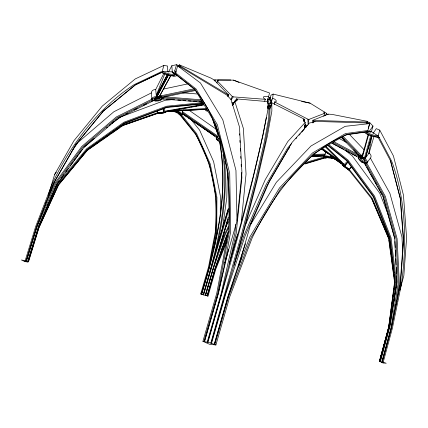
<?xml version="1.0" encoding="UTF-8"?>
<svg xmlns="http://www.w3.org/2000/svg" width="428" height="428" viewBox="0 0 428 428"><rect width="100%" height="100%" fill="white"/><g stroke="black" fill="none" stroke-linecap="round" stroke-linejoin="round"><path stroke-width="0.64" d="M369.706 131.503L368.711 131.38L367.882 130.374L369.765 123.596L367.593 122.959L314.933 121.402L312.579 122.424L309.433 122.986L291.987 142.545L269.661 180.776L250.498 224.807L238.423 266.901L228.199 296.374L214.423 344.38L215.915 344.973L229.702 296.914L252.162 237.947A195.382 102.169 -72.9 0 1 347.194 134.676L369.706 131.503L370.525 132.049L371.151 131.519L378.25 136.051L378.427 137.078L379.224 137.565L391.738 161.335A222.383 131.824 -71.5 0 1 401.459 283.994L392.337 328.426L383.007 362.944L379.476 361.253L388.736 327.046L394.878 282.213L389.528 237.936L373.173 196.629L346.915 160.928L327.853 145.557M220.276 213.101L220.388 196.083L213.626 161.64L199.646 130.166L190.872 119.332M162.421 97.386L162.415 97.734L201.411 100.853M304.287 121.392L304.367 119.209L271.812 102.768L269.956 108.396L269.774 117.556L265.28 142.203L256.056 182.114L242.435 234.935L233.923 265.547L224.903 295.32L211.138 343.235L214.423 344.38M227.45 171.323L226.792 197.709L222.726 226.904L203.396 294.839L208.024 296.026L215.808 269.089L226.53 242.066M232.26 105.117L236.459 98.9L268.072 101.65L267.864 109.841L263.033 134.997L253.242 176.32L241.258 222.196L229.173 264.183L221.404 294.325L207.623 342.245L202.926 341.325L216.782 293.234L228.37 231.061A198.581 119.899 -75.3 0 0 194.05 88.906L173.538 72.728L172.409 72.696L172.088 71.872L162.389 71.412L161.618 72.166L160.548 72.113L134.205 84.61A223.737 151.544 -77 0 0 52.532 183.077L35.69 226.498L24.904 261.567L27.654 261.957L38.327 227.017L56.726 184.168L59.075 180.964M269.956 108.396L268.982 108.926L268.736 118.08L264.188 142.642L254.949 182.365L241.36 234.902L210.817 343.09L211.138 343.235M323.793 155.878L311.942 156.204L323.798 155.883L325.301 154.091L325.403 151.501M270.892 106.492L270.978 105.165M216.268 137.254L182.574 113.96L182.435 111.66L183.355 109.948M241.258 222.196L246.047 174.036L243.371 128.416L234.71 101.12L235.94 101.056L237.353 100.248L237.444 99.719L236.459 98.9M235.791 224.39L234.902 233.025L220.987 294.213L207.211 342.1M204.386 341.56L218.216 293.533L224.861 263.011L237 220.891L241.943 172.628L239.477 126.945L231.029 99.547L226.749 95.021L179.519 66.501L177.657 65.928L175.619 72.76L174.367 73.156L173.538 72.728A10.133 2.188 18.2 0 1 174.1 76.157A10.133 2.188 18.2 0 1 160.548 72.113L161.522 72.519L161.945 72.188L163.913 65.404L167.583 66.04L167.781 71.958M303.661 121.22L303.896 119.241M303.714 121.215L303.95 119.241M304.501 128.817C305.036 125.297 306.309 122.221 303.275 119.958L303.345 119.428L304.367 119.209M267.623 103.351L269.811 104.02L270.721 103.699L272.652 98.172L273.15 94.069L310.097 103.153L326.478 113.297L327.425 114.581M314.869 121.943L314.933 121.402M274.236 104.528L274.562 101.95L276.13 101.778L276.215 100.676A6.885 2.456 14.9 0 0 273.283 98.429L272.652 98.172M313.205 122.857L313.515 120.418L312.863 120.263L312.445 122.889M389.057 325.622L389.234 324.306M389.405 322.996L389.662 321.021M389.838 319.705L390.095 317.736M390.357 315.762L390.529 314.446M390.7 313.13L390.962 311.161M391.133 309.845L391.39 307.871M391.567 306.56L391.823 304.586M391.995 303.27L392.257 301.301M392.428 299.985L392.685 298.011M392.861 296.695L393.118 294.726M393.289 293.41L393.551 291.436M393.723 290.125L393.985 288.151M394.156 286.835L394.413 284.866M394.589 283.55L394.76 282.234L394.129 277.606M351.367 166.845L349.184 169.424L342.48 164.229L342.758 165.336L344.834 166.995M380.353 361.778L389.646 327.431L393.289 305.415L396.44 282.437L391.037 237.786L374.543 196.131L348.066 160.131L329.351 145.039M218.408 138.768L218.585 138.292A1.835 0.904 29.9 0 1 218.826 138.174M267.735 107.883L268.062 106.096L269.068 106M388.993 326.409L389.287 324.467M389.485 323.172L389.683 321.877M389.876 320.577L390.074 319.283M390.368 317.341L390.566 316.046M166.08 111.606L205.387 109.354L206.419 109.21L206.499 108.701M304.276 129.31L305.02 124.511L307.352 125.725M389.614 327.452L396.884 282.731L394.675 238.54L382.964 196.511L364.276 163.063L367.037 162.843A5.259 2.236 34.7 0 0 364.506 158.119L362.495 156.91L362.238 156.065L368.176 134.371M393.289 305.415L397.002 282.587M323.932 113.174L324.419 112.024L323.916 112.575L324.724 113.265L308.93 119.423L308.106 124.393L307.893 119.198L274.562 101.95M214.963 81.149L215.177 79.908L230.772 79.988M217.563 81.925L217.884 80.063L233.479 80.138L269.538 92.983L267.393 101.404M270.721 103.699L271.432 99.617L269.961 100.206M368.781 153.481L371.814 136.206M269.811 104.02L270.512 100.05L268.351 99.403L267.725 102.79M267.297 101.404L267.832 98.536M266.35 117.368C251.782 193.504 228.937 267.746 207.928 342.277L207.623 342.245M226.342 256.522L224.861 263.011L230.719 231.489L229.708 173.367L217.333 124.66L196.061 88.987L175.523 72.851M228.525 249.043L218.366 293.56L204.552 341.539M157.654 97.621L157.172 98.526L156.006 98.29L154.701 98.943L155.059 99.382L156.033 99.44L155.637 98.477L154.701 98.943M291.543 143.615L287.589 148.056L266.045 184.832L243.976 235.373L233.923 265.547L245.982 223.566L257.8 177.663L267.323 136.27L271.86 111.034L271.812 102.768M175.598 110.67A8.212 1.354 17.4 0 1 182.686 114.196L182.89 113.484L182.467 114.495L181.354 114.645L196.629 133.627L210.282 164.047L216.921 197.426L216.729 232.222L213.24 250.166L209.367 267.259L201.551 294.245L203.396 294.839M328.009 114.576L328.126 114.148L331.871 114.367L367.85 121.445L367.336 123.296M388.892 327.056L379.631 361.275L388.683 326.997L394.573 282.159L388.597 238.375L371.713 198.742M379.427 361.179L388.886 326.939M380.171 359.723L380.69 357.797M381.038 356.513L381.562 354.582M383.13 348.804L383.649 346.873M384.868 342.379L385.387 340.447M385.735 339.163L386.259 337.237M386.607 335.953L387.126 334.022M380.064 361.671L389.357 327.35L395.52 282.373L390.149 237.952L373.74 196.511L347.397 160.698L328.26 145.263M396.954 301.061L395.574 306.154L391.299 328.046L381.974 362.521M399.88 290.243L403.845 275.6L406.6 238L403.465 195.179L393.444 155.963L379.77 130.144L376.298 128.646L373.061 133.424M381.653 362.414L390.973 327.96L398.265 283.106L396.06 238.787L384.328 196.634L365.646 163.148L363.971 163.089L362.008 162.223A4.505 1.91 34.7 0 1 359.44 160.061L358.637 158.59L358.846 157.558L360.028 157.242L361.863 157.734A4.505 1.91 34.7 0 1 365.758 160.832A4.505 1.91 34.7 0 1 365.539 163.196M382.07 362.586L391.395 328.11L400.501 283.727L403.636 240.359L400.517 198.961L390.705 161.19L378.127 137.367L379.224 137.565M362.495 156.91L368.69 134.419M348.74 169.081C349.296 171.387 347.504 168.675 346.434 168.258M368.299 128.272L369.835 122.75L367.224 122.231M378.101 136.168L379.77 130.144M237.551 234.207L229.173 264.183L236.224 233.132L241.879 177.738L241.595 172.414M341.282 137.377L359.242 156.049L359.269 155.541M370.76 135.633L364.431 158.071L365.437 158.018L369.048 153.117L374.067 136.179M216.862 82.941L217.397 81.074L218.21 80.865L217.884 80.063M371.354 131.845L372.997 126.057L369.835 122.75M365.459 157.991L371.675 136.206L365.437 158.018M214.241 344.262L228.001 296.304L245.463 243.703M214.861 344.508L228.632 296.518L251.076 237.647L280.549 188.785L313.446 153.829L346.113 134.553L368.711 131.38M207.115 295.844L214.915 268.87L226.674 235.245L228.429 231.644M207.211 295.85L215.006 268.87L226.984 235.186L228.135 232.827M207.457 295.919L215.252 268.955L226.958 239.45M222.239 247.973L220.966 252.386L227.707 235.4M269.062 99.97L269.8 97.413L270.555 97.472L270.036 99.28M269.635 99.826L270.967 95.203L273.15 94.069M203.942 341.437L217.772 293.426L229.328 231.355L228.359 173.463L216.087 124.939L194.949 89.377L174.367 73.156M211.544 343.32L225.299 295.443L245.089 235.972L267.013 185.65L288.402 148.998L289.724 147.505M215.065 243.858L213.24 250.166C222.175 214.819 225.904 177.577 219.548 141.475L219.596 141.481M201.551 294.245L200.721 293.95L208.527 267.002L215.332 231.981A164.101 133.14 -66.3 0 0 195.254 133.894L179.942 114.929L179.048 114.522L178.786 113.725L173.121 111.055M201.304 294.17L209.115 267.195L215.926 232.147L216.108 197.495L209.479 164.261L195.864 133.98L180.509 114.934L179.942 114.929A7.576 1.241 17.4 0 0 181.258 113.912A7.576 1.241 17.4 0 0 174.399 111.071M201.652 294.293C216.477 245.415 229.103 193.67 219.901 142.481M203.166 294.78C216.589 249.583 229.157 202.037 223.02 154.567M203.573 294.908L228.375 210.983M205.21 295.368L228.295 217.146M205.381 295.406L213.198 268.388L228.301 219.002M205.617 295.481L213.422 268.474L225.198 234.806L228.408 228.204M227.766 220.067L218.494 251.696L224.518 234.464L228.252 226.77M323.835 116.352L324.729 113.265M180.188 66.056L179.252 64.81L178.701 66.672M176.293 72.236L175.079 71.733L174.694 70.898L176.539 64.714L178.974 65.73M366.855 122.173L367.85 121.445M222.726 226.904L228.333 208.473M228.258 209.335L215.776 250.915C223.175 221.656 227.065 191.081 224.641 160.944M366.507 123.318L366.887 122.06L313.515 120.418M46.326 201.62L45.159 205.419L36.728 226.706L25.964 261.733M48.466 194.654L54.693 174.389L73.985 140.657L102.265 106.112L135.243 78.929L163.913 65.404M27.654 261.957L38.611 227.102L57.999 184.757L87.248 149.409L124.398 122.959L166.818 107.064L203.065 103.469M30.142 255.2L30.72 253.317M32.266 248.283L32.849 246.394M34.005 242.617L34.588 240.729M35.749 236.952L36.712 233.806M37.487 231.286L38.841 226.883M28.489 261.16L38.969 227.043M27.9 261.963L28.467 261.866L39.167 227.097L58.513 184.966L87.376 150.34L123.071 125.452L158.071 113.217L158.29 112.628L166.091 111.895L164.545 112.687L165.476 112.644L162.544 112.933M47.883 204.06L47.305 205.954L57.208 184.324L86.622 148.789L123.97 122.205L166.615 106.224L202.984 102.624M25.873 261.749L36.642 226.722L53.468 183.361L75.761 144.477L103.18 111.136L135.104 85.044L161.522 72.519M26.301 261.813L37.059 226.813L55.581 184.003L82.593 147.136L117.053 117.737L152.807 99.89L154.091 100.714L156.15 101.04A4.569 1.808 -3.9 0 0 159.58 100.639L161.212 99.874L161.789 98.932L161.147 98.066L159.446 97.509A4.569 1.808 -3.9 0 0 154.38 97.969A4.569 1.808 -3.9 0 0 152.86 99.981L153.855 100.527L118.133 118.342L83.77 147.639L56.838 184.388L38.37 227.065M179.819 67.233L180.199 66.014L228.648 95.064L227.905 96.621M214.118 80.416L214.257 79.988L210.913 78.078L179.252 64.81M241.146 258.705L238.423 266.901L249.829 237.021L279.463 187.972L312.531 152.919L345.369 133.616L367.903 130.497M157.076 98.477L158.408 98.659L155.985 98.37M267.644 102.907L268.072 101.65M267.891 107.685L267.987 107.401L269.827 108.905M156.252 95.305L164.892 73.627M268.805 99.799L269.8 97.413M325.51 115.592L326.478 113.297M39.232 226.444L40.28 224.053M40.804 222.854L41.591 221.062M245.982 223.566L265.248 179.68L287.766 141.604L305.378 122.242M39.141 227.124L58.459 184.917L87.612 149.688L124.639 123.323L166.92 107.476L203.733 103.822M41.596 220.88L42.42 219.083M49.038 204.68L49.589 203.482M230.927 99.366L232.276 96.487L217.397 81.074M343.01 163.64L343.443 164.571L344.23 164.443L347.354 161.329M232.634 105.416L234.71 101.12M225.438 227.691L228.301 221.774M171.842 65.735L176.539 64.714M157.162 96.391L156.295 95.781L155.696 89.538L163.721 73.675M227.519 95.963L228.087 94.856M168.509 72.102L171.837 65.693L172.307 72.337M232.548 105.427L233.709 103.212M235.924 100.949L236.855 99.173M235.753 101.409L236.909 99.21M157.541 110.9L157.75 112.682L158.29 112.628M156.092 98.413L156.471 97.718M168.771 74.467L157.167 96.402L158.317 96.38M264.552 101.169L265.526 99.339L263.391 97.91L263.53 96.872A6.837 2.408 20.5 0 1 268.356 96.739L268.72 96.846M157.076 96.321L168.755 74.456M158.28 98.563L159.558 98.75M170.553 75.697L159.409 96.466L171.098 75.301M359.343 155.68L358.552 157.445L332.133 143.348M156.354 95.819L168.322 74.964M250.498 224.807L276.386 182.264L310.963 146.012L345.171 126.324L369.765 123.596M161.779 98.868L162.287 98.317M372.997 126.057L368.877 131.819M54.693 174.389L56.255 172.254M73.081 149.26L78.169 142.305L113.875 111.74L151.346 92.919C151.282 90.699 153.695 89.388 155.696 89.538M61.033 178.294L63.772 174.554M65.73 171.885L68.469 168.145M70.427 165.476L73.167 161.736M73.953 160.671L77.864 155.332M78.65 154.262L82.561 148.923M231.045 99.906L233.281 96.878L265.526 99.339M365.646 163.148L366.839 162.945L370.402 158.125C371.895 156.546 370.771 154.037 369.048 153.117M182.435 111.66L217.654 136.072L216.236 137.308A4.339 2.14 29.9 0 0 217.456 140.052M218.569 138.314L218.483 139.02A1.835 0.904 29.9 0 0 219.307 139.935M359.242 156.049L361.51 155.567L363.078 153.55M344.743 165.893L347.991 161.875M344.802 165.936L348.055 161.912M351.436 166.792L349.253 169.483L347.798 168.3L347.83 169.221L348.916 170.141M81.914 155.942L82.764 154.92M84.049 153.385L84.899 152.363M86.183 150.822L87.034 149.8L122.932 124.783L157.782 112.623M68.715 172.19L69.561 171.173M70.829 169.649L71.674 168.637M72.947 167.113L73.793 166.096M75.061 164.571L76.334 163.052M77.179 162.035L78.447 160.511M79.298 159.5L86.916 150.356L89.104 148.832M157.402 110.354L157.654 112.687L159.671 112.521L159.039 113.26L157.386 113.377L122.515 125.538L120.873 126.683M166 111.542L206.419 109.21M295.935 138.683L296.813 137.698M299.006 135.232L300.322 133.75M301.644 132.273L303.837 129.807M83.738 147.318L94.379 138.244M106.54 127.87L107.551 127.009M109.579 125.281L110.595 124.414M112.115 123.12L113.634 121.825M115.153 120.525L116.673 119.23M165.112 112.65L166.032 111.89M304.79 164.026L325.002 157.969L326.018 158.13L326.687 157.616L335.108 158.852M111.729 123.376L120.996 116.791L165.16 100.28L173.704 99.499M164.545 112.687L165.663 111.906M90.201 148.067L93.486 145.777M94.583 145.012L99.51 141.577M100.607 140.812L103.346 138.902M104.443 138.137L109.37 134.702M111.013 133.557L114.848 130.882M115.945 130.123L119.23 127.828M159.671 112.521L158.258 113.324L157.108 113.153L158.831 113.201M366.839 162.945L364.966 163.218M152.807 99.89L152.042 99.109L116.395 116.924L81.775 146.472L54.634 183.521L45.159 205.419L53.762 183.254L76.12 144.268L103.624 110.831L135.655 84.653L161.945 72.188M118.786 117.641L119.968 117.047M126.469 113.805L127.651 113.217M134.157 109.969L137.11 108.498M143.615 105.251L146.569 103.779M151.298 101.42L153.663 100.238M164.101 108.081L164.748 111.2L165.299 111.724L165.775 111.521M312.863 120.263L328.19 114.153M270.646 106.561A3.724 1.177 13.5 0 0 269.918 106.203L269.078 106L270.63 107.118M160.163 100.082L162.33 98.74L162.292 97.643L159.762 96.509L157.065 96.396A5.334 2.119 -3.9 0 0 151.844 98.873L152.042 99.109M161.147 98.066L162.292 97.643L160.409 97.739L161.747 97.167L158.456 96.38L159.446 97.509M268.062 106.096L269.105 106.412M214.15 80.271L215.177 79.908M306.373 162.314L324.05 156.99L325.013 157.986A7.479 1.214 15 0 1 325.649 156.621A7.479 1.214 15 0 1 334.343 158.601M305.565 163.394L324.585 157.686M361.863 157.734L363.356 157.354L360.028 156.177L358.648 156.552L358.402 157.761L359.338 159.478M331.791 156.883L330.774 156.787A8.111 1.321 15 0 0 324.183 155.835L323.52 156.001L323.782 156.771M163.373 89.088L188.165 83.797M160.714 94.534L160.864 95.84L194.044 88.858M160.864 95.84L161.436 96.749L195.077 89.687M195.516 90.495L162.324 97.445L161.436 96.749M164.748 111.2L203.541 104.395M165.989 111.376L169.927 110.686M171.237 110.456L172.554 110.231M173.864 110.001L179.771 108.963M181.081 108.733L182.392 108.503M183.708 108.279L189.609 107.241M190.925 107.011L192.236 106.781M193.547 106.551L196.832 105.978M198.143 105.748L199.453 105.518M200.764 105.288L202.08 105.058M165.299 111.724L203.744 104.999M306.025 127.057L304.693 127.079M158.884 113.222L159.842 113.174M155.048 100.933L156.161 100.778M165.754 111.804L171.639 111.082M217.964 137.367L217.301 137.447L216.573 136.858L218.275 136.655M163.956 112.789L163.143 112.874M159.216 113.185L160.297 113.078M159.73 113.11L160.965 113.013M161.87 112.997L163.121 112.896M333.883 157.434L330.154 154.781L330.363 155.749L332.149 157.065M160.741 113.019L161.8 112.922M161.03 113.088L162.1 112.992M161.672 112.949L162.833 112.832M161.158 113.062L159.986 113.179L160.891 112.414L159.039 113.26L160.468 113.12M162.356 112.89L163.871 112.767M171.403 110.504L205.9 108.541M313.291 154.433L325.301 154.091M312.809 155.289L324.799 154.952M312.547 156.113L324.183 155.835M197.351 109.616L205.836 109.514M304.634 127.56L305.966 127.549M364.351 163.095L362.334 162.003L363.008 162.742L361.2 161.249L362.008 162.223M231.96 103.913L233.271 104.009M182.847 92.849L197.34 93.973M231.901 102.741L234.523 102.939M161.34 98.659L163.978 98.868M166.615 99.077L169.253 99.285M171.89 99.494L174.528 99.703M177.823 99.959L180.461 100.168M183.098 100.377L185.736 100.585M188.374 100.794L191.011 101.003M193.649 101.211L196.95 101.468M198.924 101.623L202.225 101.885M161.864 98.932L202.112 102.099M164.652 96.851L200.957 99.799M327.714 153.053L327.013 152.989L321.621 149.153M269.046 108.188L267.869 107.995M175.079 71.733L176.01 71.824M215.915 344.973L209.543 344.289L202.926 341.325M383.007 362.944L386.216 363.286L382.685 361.954M25.648 260.802L21.4 259.994L24.904 261.567M200.721 293.95L203.134 294.411M307.893 119.198L308.93 119.423M301.633 101.441L310.097 103.153M348.611 169.723L347.798 168.3M267.848 108.621L268.982 108.926M330.774 156.787L332.326 157.21M207.928 342.277L210.817 343.09M232.276 96.487L233.281 96.878M205.568 295.101L208.024 296.026M174.694 70.898L175.913 71.401M233.479 80.138L239.038 82.438M362.334 162.003L363.506 162.603M267.928 106.604L270.48 107.926M304.335 125.463L306.689 126.683M268.292 107.893L269.084 108.305M268.313 108.188L269.469 108.787M161.618 72.166A8.426 1.819 18.2 0 0 172.901 75.537L174.036 76.152M334.038 141.812L358.691 154.904M333.118 142.481L358.915 156.209M332.224 143.171L337.478 145.969M338.644 146.59L343.893 149.393M345.059 150.014L350.307 152.812M351.474 153.433L356.722 156.236M339.72 138.784L346.193 142.256M153.78 100.51L154.091 100.714M363.11 158.74L363.062 158.708A2.231 0.947 34.7 0 0 362.559 158.451M361.2 161.249L361.96 161.752M332.695 157.434L335.964 159.628M337.055 160.356L339.779 162.185M200.176 125.859L193.659 121.349L200.711 126.244M209.415 132.241L206.152 129.989L209.399 132.263M210.501 132.996L214.845 135.997M182.36 112.655L216.991 136.65M210.485 133.012L214.829 136.024M188.909 110.13L216.183 129.235M332.053 157.076L342.737 164.737M325.093 151.191L326.719 152.352M334.947 158.189L337.606 160.083M339.736 161.597L342.4 163.491M330.363 155.749L342.411 164.368M322.637 148.548L340.939 161.768M322.3 149.19L342.721 163.951M321.931 149.094L342.459 163.935M269.217 105.946L269.768 106.353M177.657 65.928L200.443 82.984L222.811 119.808L235.956 170.381L237 220.891M346.926 168.632L347.846 169.301L342.758 165.336M345.048 167.043L343.679 166.016L345.353 167.407M345.899 167.84L346.787 168.562M345.514 167.369L346.343 168.027M345.155 167.284L345.979 167.931M345.107 150.201L352.356 155.963L379.754 193.215L388.292 214.77M219.248 141.326L219.815 141.829M346.664 168.316L347.83 169.221L346.873 167.562L347.135 168.659M342.678 164.416L342.48 164.229L343.133 165.652M325.927 147.109L337.243 158.28M338.19 159.211L341.961 162.934M325.462 146.831L343.443 164.571M326.248 146.681L344.23 164.443M152.154 99.184L151.844 98.873L152.86 99.981M342.234 136.96L360.526 156.006M342.245 137.832L344.545 140.224M353.747 149.795L356.968 153.144M343.588 136.885L361.51 155.567M214.257 79.988L228.648 95.064M349.125 134.06L363.8 149.468M360.028 157.242L359.21 156.247L360.89 157.392L360.028 156.177A5.259 2.236 34.7 0 1 363.356 157.354M349.195 169.36L372.237 198.287L389.223 238.129L393.535 269.667M347.557 168.402L371.959 199.063L388.795 238.583M347.477 168.306L347.777 168.686L347.659 168.311M364.822 163.485L366.122 165.818M366.775 166.979L368.727 170.478M369.375 171.644L370.027 172.81M370.68 173.977L374.259 180.386M374.907 181.552L376.859 185.046M377.512 186.212L378.165 187.378M378.812 188.545L379.791 190.294M380.439 191.455L382.391 194.954M366.716 162.924L385.323 196.324L397.098 238.68L399.303 283.208L395.574 306.154L400.228 283.464L403.369 239.974L400.234 198.453L390.384 160.554M370.402 158.125L389.887 193.322L401.962 237.064L402.678 251.68M213.053 120.311L218.007 134.51M212.737 119.712L218.152 135.227M383.044 196.12L394.787 238.268M393.717 270.978L393.985 272.952M394.167 274.262L394.434 276.237M388.977 239.905L389.245 241.89M389.427 243.211L389.699 245.196M389.881 246.517L390.513 251.15M390.694 252.472L390.962 254.457M391.144 255.778L392.23 263.718M392.412 265.039L392.679 267.024M392.861 268.345L393.947 276.285M163.18 108.257L163.587 112.168M163.105 108.257L163.517 112.173M151.346 92.919L151.919 99.055M159.73 96.156L159.762 96.509M239.53 133.798L239.6 135.13M239.883 140.454L239.99 142.454M240.311 148.446L240.456 151.111M240.739 156.434L240.846 158.43M241.167 164.427L241.274 166.422M394.953 241.574L395.253 247.528M395.386 250.177L395.681 256.126M395.814 258.774L396.109 264.729M396.242 267.372L396.542 273.326M396.67 275.969L396.97 281.924M173.394 111.013A6.302 1.033 17.4 0 1 179.91 113.511A6.302 1.033 17.4 0 1 179.048 114.522M216.573 136.858A4.339 2.14 29.9 0 1 217.922 136.484M207.307 111.275A3.895 1.145 10.6 0 1 206.751 109.343M180.033 113.153A5.666 0.931 17.4 0 1 178.786 113.725M326.687 157.616A5.591 0.915 15 0 1 325.804 156.926M326.018 158.13A6.222 1.011 15 0 1 327.757 157.135A6.222 1.011 15 0 1 336.103 159.617M207.5 110.847A2.568 0.754 10.6 0 1 206.943 110.007M158.74 97.787A2.258 0.899 -3.9 0 1 159.146 98.847A2.258 0.899 -3.9 0 1 156.632 99.43L156.086 99.376A2.258 0.899 -3.9 0 1 155.246 99.103M155.006 98.9A2.258 0.899 -3.9 0 1 154.915 98.675L154.979 98.435A2.258 0.899 -3.9 0 1 155.193 98.205M155.541 97.996A2.258 0.899 -3.9 0 1 156.001 97.819M362.077 158.28A2.231 0.947 34.7 0 0 360.954 158.874A2.231 0.947 34.7 0 0 362.628 160.677L363.126 160.933A2.231 0.947 34.7 0 0 364.619 161.03L364.742 160.816A2.231 0.947 34.7 0 0 364.597 160.174M268.233 104.667A6.832 2.161 13.5 0 1 271.004 105.497M177.379 75.333A10.984 2.386 18.2 0 1 176.422 75.644M172.409 72.696A8.426 1.819 18.2 0 1 172.901 75.537M172.088 71.872A7.576 1.642 18.2 0 1 172.538 74.44A7.576 1.642 18.2 0 1 162.389 71.412M379.213 137.575A10.005 2.119 13.9 0 1 364.822 132.268M368.144 131.407A10.005 2.119 13.9 0 1 369.712 131.53M268.035 105.62A6.051 1.921 13.5 0 1 270.935 106.54M378.427 137.078A8.319 1.76 13.9 0 1 367.481 133.787A8.319 1.76 13.9 0 1 370.525 132.049M378.25 136.051A7.479 1.594 13.9 0 1 370.257 134.018A7.479 1.594 13.9 0 1 367.732 131.706M368.465 131.482A7.479 1.594 13.9 0 1 371.151 131.519M219.906 141.203A2.461 1.214 29.9 0 1 217.611 139.175A2.461 1.214 29.9 0 1 219.104 138.249M219.965 141.898A3.713 1.83 29.9 0 1 216.777 139.464A3.713 1.83 29.9 0 1 217.301 137.447M205.499 109.975A4.564 1.343 10.6 0 1 204.98 109.199M167.23 74.943L156.29 95.744L167.23 74.943M187.138 116.844L183.88 114.592L187.138 116.844M192.573 120.6L188.224 117.593L192.568 120.605M205.066 129.24L201.807 126.982L205.055 129.256M360.435 160.109A2.985 1.268 34.7 0 0 364.822 162.041A2.985 1.268 34.7 0 0 362.077 158.59A2.985 1.268 34.7 0 0 360.435 160.109M155.76 100.361A3.028 1.198 -3.9 0 0 160.259 99.034A3.028 1.198 -3.9 0 0 155.68 98.279A3.028 1.198 -3.9 0 0 155.76 100.361"/></g></svg>
